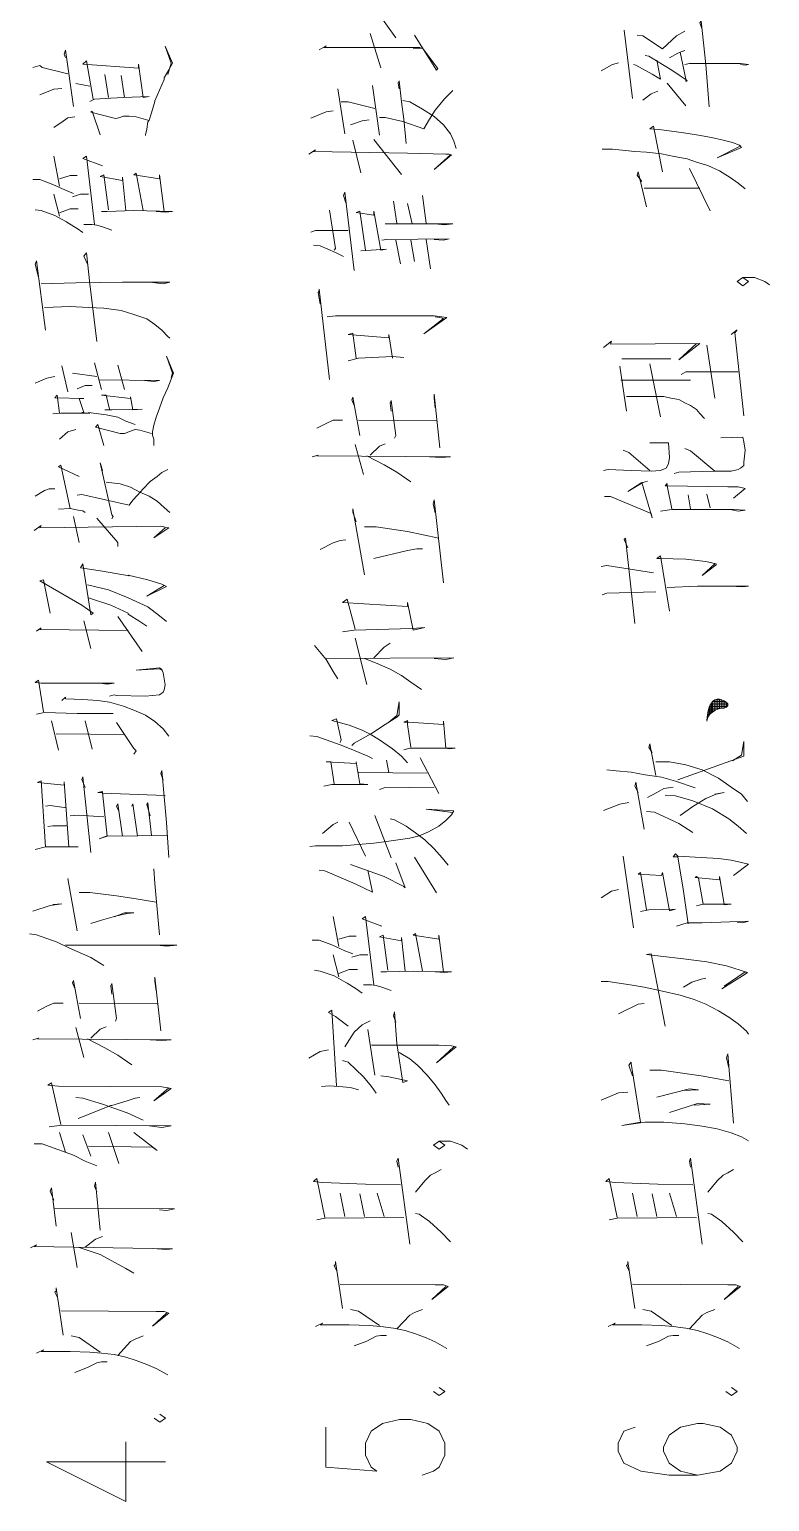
# Model space of a CAD drawing. Header units: millimetres. Extents: x 805 to 6044844, y 120 to 7887884.
# Drawn here: x 6026974 to 6031488, y 7825991 to 7834964 of the extents above; entities that cross this region are included whole.
import ezdxf

# ---------------------------------------------------------------- set-up
doc = ezdxf.new("R2010")
doc.units = ezdxf.units.MM

msp = doc.modelspace()

# ---------------------------------------------------------------- linework, layer by layer
at = {"color": 0, "lineweight": 0}
for points in [[(6029208.4, 7834914.1), (6028974.9, 7835241.5), (6028946.5, 7835226.5), (6028988.9, 7835221.6), (6028981.9, 7835226.5), (6029123.6, 7835206.6), (6029258.3, 7835192.1), (6029357.6, 7835166.9), (6029371.5, 7835162.1), (6029286.7, 7835122.4), (6029357.6, 7835162.1)], [(6031119, 7834493.4), (6031098, 7834751), (6031069.6, 7835013.9), (6031062.6, 7835004.3), (6031076.6, 7834964.6)], [(6028740.9, 7834839.5), (6028783.3, 7834864.8), (6028769.4, 7834854.6), (6029357.6, 7834854.6), (6029314.6, 7834849.7), (6029371.5, 7834849.7), (6029463.8, 7834725.8), (6029456.3, 7834715.6), (6029322.2, 7834929.2)], [(6029116.6, 7834730.6), (6029052.7, 7834938.8)], [(6030651.5, 7834542.7), (6030601.6, 7834959.7)], [(6030680, 7834929.7), (6030715.4, 7834924.9), (6030835.6, 7834845.4), (6030920.9, 7834924.9), (6030970.3, 7834954.4)], [(6027243.1, 7834495.5), (6027193.7, 7834837.4), (6027186.7, 7834812.7), (6027193.7, 7834792.8)], [(6027682.6, 7834316.8), (6027682.6, 7834321.6), (6027689.6, 7834356.5), (6027696.6, 7834401.1), (6027704.1, 7834410.7), (6027718, 7834455.8), (6027739.5, 7834525), (6027739.5, 7834529.9), (6027767.4, 7834594.3), (6027795.8, 7834659.2), (6027795.8, 7834668.9), (6027824.3, 7834718.2), (6027845.8, 7834758), (6027802.8, 7834862.6), (6027838.2, 7834758), (6027817.3, 7834688.7)], [(6030729.3, 7834805.7), (6030750.8, 7834800.9), (6030892.5, 7834716.6), (6030941.9, 7834681.7), (6030984.3, 7834652.2), (6030977.3, 7834646.9), (6030977.3, 7834661.9), (6030941.9, 7834825.6), (6030970.3, 7834835.8), (6030927.9, 7834820.7), (6030878, 7834790.7)], [(6026995.1, 7834733.3), (6027037.5, 7834743.5), (6027052, 7834733.3), (6027207.6, 7834693.6)], [(6027342.3, 7834525), (6027370.8, 7834540.1), (6027470.1, 7834544.9), (6027547.9, 7834549.7), (6027704.1, 7834554.6), (6027668.7, 7834549.7), (6027640.2, 7834753.1), (6027640.2, 7834728.4), (6027300, 7834753.1), (6027321.4, 7834773), (6027363.8, 7834540.1)], [(6030459.9, 7834711.3), (6030530.8, 7834751), (6030566.2, 7834761.2)], [(6030658.5, 7834751), (6030672.4, 7834746.1), (6030771.7, 7834691.9), (6030821.6, 7834661.9), (6030800.2, 7834776.2)], [(6030970.3, 7834751), (6030998.8, 7834756.3), (6031310.6, 7834756.3), (6031359.9, 7834751), (6031339, 7834746.1), (6031310.6, 7834751)], [(6027455.6, 7834549.7), (6027434.7, 7834688.7)], [(6027533.9, 7834683.9), (6027554.9, 7834549.7)], [(6029272.3, 7834269.6), (6029258.3, 7834418.2), (6029243.8, 7834522.3), (6029229.9, 7834651.2), (6029222.9, 7834636.1), (6029229.9, 7834601.8)], [(6030977.3, 7834498.2), (6030864, 7834637.2)], [(6027037.5, 7834564.7), (6027122.8, 7834599.6), (6027172.2, 7834604.5)], [(6027257.6, 7834634), (6027342.3, 7834619.5)], [(6028896.6, 7834328.6), (6028854.2, 7834601.8)], [(6029109.1, 7834318.9), (6029066.7, 7834621.6)], [(6029109.1, 7834427.9), (6029144.5, 7834427.9), (6029250.8, 7834403.2), (6029378.5, 7834358.7), (6029413.9, 7834418.2), (6029449.4, 7834472.4), (6029506.2, 7834542.2), (6029555.6, 7834591.6)], [(6030715.4, 7834533.1), (6030764.8, 7834572.8), (6030807.2, 7834587.3)], [(6027406.2, 7834321.6), (6027356.8, 7834465.5), (6027349.3, 7834460.6), (6027498.5, 7834420.9), (6027519.5, 7834425.7), (6027547.9, 7834435.9), (6027583.3, 7834435.9), (6027625.7, 7834430.6), (6027696.6, 7834410.7)], [(6028691, 7834423.1), (6028783.3, 7834462.8), (6028825.7, 7834467.6)], [(6028875.6, 7834522.3), (6028918, 7834522.3), (6029081.2, 7834482.6)], [(6029250.8, 7834532), (6029293.7, 7834522.3), (6029371.5, 7834477.8), (6029442.4, 7834433.3), (6029499.3, 7834383.3), (6029541.7, 7834328.6), (6029562.6, 7834284.1), (6029577.1, 7834239.5)], [(6027122.8, 7834366.2), (6027179.7, 7834405.9), (6027207.6, 7834425.7), (6027250.6, 7834430.6)], [(6028932, 7834383.3), (6029002.8, 7834408), (6029045.8, 7834413.4)], [(6030835.6, 7834096.2), (6030779.2, 7834374.2), (6030757.8, 7834359.2), (6030814.7, 7834354.4), (6030920.9, 7834339.3), (6030991.8, 7834329.7), (6031055.1, 7834319.5), (6031133.5, 7834305), (6031204.3, 7834290), (6031260.7, 7834274.9), (6031303.6, 7834259.9), (6031317.5, 7834245.4), (6031168.9, 7834181), (6031303.6, 7834250.3)], [(6028995.9, 7834090.9), (6028946.5, 7834288.9)], [(6029243.8, 7834080.7), (6029073.7, 7834294.3)], [(6027158.3, 7834009.3), (6027122.8, 7834192.8)], [(6027370.8, 7833775.8), (6027321.4, 7834192.8), (6027300, 7834177.8), (6027420.2, 7834133.3)], [(6028677.1, 7834204.6), (6028719.5, 7834229.9), (6028705.5, 7834219.7), (6029279.2, 7834210), (6029513.2, 7834204.6), (6029534.7, 7834204.6), (6029548.6, 7834199.8), (6029442.4, 7834110.7), (6029541.7, 7834199.8)], [(6030467.4, 7834235.2), (6030530.8, 7834235.2), (6030665.5, 7834220.7), (6030736.3, 7834215.4), (6030828.6, 7834205.7), (6030906.4, 7834190.7), (6030984.3, 7834175.7), (6031041.1, 7834155.8), (6031112, 7834135.9), (6031182.8, 7834101.6), (6031246.7, 7834061.9), (6031296.1, 7834027), (6031339, 7833992.1)], [(6031125.9, 7833858.5), (6030998.8, 7834116.1)], [(6026995.1, 7834049), (6027037.5, 7834049), (6027115.9, 7834018.9), (6027193.7, 7833984.6), (6027243.1, 7833964.7)], [(6027158.3, 7834053.8), (6027222.1, 7834073.7), (6027264.5, 7834073.7)], [(6027455.6, 7833865.5), (6027427.7, 7834078.5), (6027406.2, 7834068.9), (6027540.9, 7834044.2), (6027540.9, 7834063.5), (6027562.4, 7833860.6)], [(6027668.7, 7833860.6), (6027625.7, 7834088.7), (6027611.8, 7834078.5), (6027767.4, 7834053.8), (6027767.4, 7834078.5), (6027795.8, 7833855.3)], [(6030736.3, 7833883.2), (6030686.9, 7834096.2), (6030680, 7834076.4), (6030707.9, 7834037.2)], [(6027158.3, 7833825.7), (6027122.8, 7833959.4)], [(6027236.1, 7833944.9), (6027286, 7833959.4), (6027335.4, 7833959.4)], [(6028953.5, 7833495.7), (6028896.6, 7833971.7), (6028889.6, 7833951.9), (6028904.1, 7833907.3)], [(6029393, 7833783.3), (6029371.5, 7833951.9)], [(6030722.4, 7833997.5), (6031062.6, 7833997.5)], [(6027009.6, 7833865.5), (6027045, 7833860.6), (6027129.8, 7833830.6), (6027200.7, 7833790.9), (6027207.6, 7833786), (6027264.5, 7833751.1), (6027300, 7833726.5)], [(6027158.3, 7833845.6), (6027222.1, 7833870.3), (6027271.5, 7833870.3)], [(6027413.2, 7833855.3), (6027448.6, 7833855.3), (6027611.8, 7833860.6), (6027845.8, 7833855.3), (6027802.8, 7833850.4), (6027746.5, 7833855.3)], [(6028832.7, 7833619.7), (6028840.2, 7833629.3), (6028804.8, 7833862.8)], [(6028995.9, 7833614.8), (6029152, 7833624.5), (6029116.6, 7833619.7), (6029073.7, 7833857.4), (6029073.7, 7833832.7), (6028967.4, 7833847.7), (6028988.9, 7833857.4), (6029024.3, 7833619.7)], [(6029215.4, 7833783.3), (6029194.4, 7833917)], [(6029279.2, 7833902.5), (6029307.7, 7833778.5)], [(6027306.9, 7833775.8), (6027356.8, 7833775.8), (6027384.7, 7833771), (6027420.2, 7833761.3), (6027448.6, 7833751.1), (6027477.1, 7833741.5)], [(6029144.5, 7833778.5), (6029555.6, 7833778.5), (6029506.2, 7833773.1), (6029449.4, 7833778.5)], [(6028691, 7833728.6), (6028719.5, 7833738.8), (6028918, 7833738.8)], [(6029123.6, 7833679.2), (6029152, 7833684.1), (6029534.7, 7833688.9), (6029499.3, 7833679.2), (6029442.4, 7833684.1)], [(6029236.8, 7833535.4), (6029208.4, 7833679.2)], [(6029300.7, 7833679.2), (6029322.2, 7833549.9)], [(6029420.9, 7833505.3), (6029393, 7833684.1)], [(6027384.7, 7833062), (6027342.3, 7833414.1), (6027321.4, 7833602.5), (6027306.9, 7833582.6), (6027328.4, 7833533.2)], [(6028705.5, 7833649.2), (6028747.9, 7833644.3), (6028840.2, 7833604.6), (6028889.6, 7833579.9)], [(6027072.9, 7833131.3), (6027016.6, 7833553.1), (6027009.6, 7833533.2), (6027030.5, 7833453.8)], [(6027045, 7833414.1), (6027257.6, 7833418.9), (6027540.9, 7833423.8), (6027767.4, 7833423.8), (6027831.3, 7833423.8), (6027788.9, 7833414.1), (6027711, 7833423.8)], [(6028804.8, 7832830.7), (6028740.9, 7833381.4), (6028740.9, 7833371.7), (6028734, 7833361.5), (6028747.9, 7833292.3)], [(6031487.7, 7833407.1), (6031459.2, 7833427), (6031395.4, 7833451.7), (6031324.5, 7833451.7), (6031289.1, 7833427), (6031324.5, 7833402.3), (6031359.9, 7833427), (6031324.5, 7833451.7)], [(6027066, 7833270.3), (6027222.1, 7833275.1), (6027335.4, 7833270.3), (6027427.7, 7833264.9), (6027533.9, 7833250.4), (6027611.8, 7833225.7), (6027689.6, 7833200.5), (6027739.5, 7833166.2), (6027781.9, 7833131.3), (6027817.3, 7833091.6), (6027831.3, 7833081.9)], [(6028790.3, 7833212.9), (6028840.2, 7833217.7), (6029357.6, 7833217.7), (6029371.5, 7833217.7), (6029442.4, 7833217.7), (6029520.2, 7833208), (6029378.5, 7833108.7), (6029499.3, 7833202.7), (6029477.8, 7833208), (6029449.4, 7833212.9)], [(6029187.5, 7832960.1), (6029166, 7833103.9), (6029166, 7833084), (6028918, 7833103.9), (6028946.5, 7833113.6), (6028967.4, 7832960.1)], [(6031253.7, 7833104.4), (6031289.1, 7833134), (6031275.1, 7833114.1), (6031331.5, 7832608.5)], [(6030474.4, 7833025), (6030523.8, 7833064.7), (6030516.8, 7833044.9), (6031062.6, 7833049.7), (6030934.9, 7832950.4), (6031041.1, 7833049.7)], [(6031154.4, 7832717.5), (6031105, 7833040)], [(6027413.2, 7832769), (6027370.8, 7832932.7)], [(6027732, 7832427.2), (6027732, 7832466.3), (6027725, 7832491.6), (6027725, 7832511.4), (6027732, 7832551.1), (6027746.5, 7832600.5), (6027767.4, 7832655.2), (6027788.9, 7832719.6), (6027817.3, 7832779.2), (6027838.2, 7832833.4), (6027852.7, 7832868.3), (6027810.3, 7832972.4), (6027845.8, 7832868.3), (6027838.2, 7832843.6)], [(6028918, 7832945), (6028981.9, 7832960.1), (6029187.5, 7832969.7), (6029258.3, 7832964.9)], [(6030587.7, 7832955.8), (6030885.5, 7832955.8)], [(6027009.6, 7832808.7), (6027080.4, 7832838.8), (6027129.8, 7832848.4)], [(6027207.6, 7832754.5), (6027172.2, 7832912.8)], [(6027236.1, 7832868.3), (6027384.7, 7832848.4)], [(6027554.9, 7832769), (6027512.5, 7832918.2)], [(6030616.1, 7832638.1), (6030573.7, 7832911.2)], [(6030821.6, 7832603.2), (6030757.8, 7832925.7)], [(6030948.8, 7832861.3), (6030977.3, 7832876.4), (6031296.1, 7832876.4)], [(6027264.5, 7832773.8), (6027313.9, 7832793.7), (6027356.8, 7832793.7)], [(6027399.2, 7832828.6), (6027767.4, 7832823.8), (6027732, 7832818.9), (6027675.6, 7832823.8)], [(6030580.7, 7832826.4), (6031005.7, 7832826.4)], [(6027158.3, 7832625.2), (6027144.3, 7832734.7), (6027129.8, 7832719.6), (6027306.9, 7832714.8), (6027278.5, 7832714.8), (6027306.9, 7832630), (6027293, 7832630)], [(6027434.7, 7832645), (6027477.1, 7832645), (6027661.1, 7832649.9), (6027604.8, 7832645), (6027590.3, 7832724.5), (6027590.3, 7832714.8), (6027413.2, 7832734.7), (6027441.6, 7832734.7), (6027463.1, 7832649.9)], [(6028988.9, 7832488.3), (6028946.5, 7832721.8), (6028939.5, 7832706.8), (6028953.5, 7832671.9)], [(6029201.4, 7832473.8), (6029208.4, 7832488.3), (6029179.9, 7832701.9), (6029173, 7832686.9), (6029179.9, 7832637.5)], [(6029477.8, 7832414.3), (6029442.4, 7832741.6), (6029442.4, 7832717), (6029449.4, 7832657.4)], [(6030616.1, 7832727.7), (6030793.2, 7832727.7), (6030842.6, 7832727.7), (6030885.5, 7832717.5), (6030934.9, 7832707.8), (6030970.3, 7832688), (6031005.7, 7832672.9), (6031041.1, 7832648.3), (6031062.6, 7832623), (6031090.5, 7832593.5)], [(6027115.9, 7832620.4), (6027165.2, 7832625.2), (6027342.3, 7832625.2), (6027335.4, 7832630), (6027441.6, 7832615.5), (6027512.5, 7832600.5), (6027562.4, 7832575.8), (6027618.7, 7832556)], [(6028726.4, 7832533.4), (6028783.3, 7832562.9), (6028825.7, 7832582.8), (6028882.6, 7832582.8)], [(6028981.9, 7832582.8), (6029456.3, 7832578)], [(6027158.3, 7832466.3), (6027207.6, 7832511.4), (6027257.6, 7832525.9)], [(6027427.7, 7832427.2), (6027392.3, 7832556), (6027377.8, 7832540.9), (6027527, 7832501.2), (6027554.9, 7832501.2), (6027590.3, 7832516.2), (6027618.7, 7832525.9), (6027647.2, 7832521.1), (6027718, 7832501.2)], [(6029010.4, 7832250.6), (6028960.4, 7832434.1)], [(6029052.7, 7832369.7), (6029109.1, 7832423.9), (6029144.5, 7832439)], [(6030474.4, 7832275.8), (6030502.9, 7832281.2), (6030644.5, 7832275.8), (6030764.8, 7832271), (6030821.6, 7832275.8), (6030857.1, 7832290.8), (6030871, 7832315.5), (6030878, 7832355.2), (6030871, 7832444.9), (6030757.8, 7832444.9)], [(6030594.6, 7832400.3), (6030630.1, 7832385.3), (6030757.8, 7832275.8)], [(6030906.4, 7832256.5), (6030934.9, 7832266.1), (6031147.4, 7832271), (6031253.7, 7832271), (6031296.1, 7832281.2), (6031310.6, 7832290.8), (6031331.5, 7832305.9), (6031331.5, 7832325.7), (6031339, 7832400.3), (6031331.5, 7832449.7), (6031324.5, 7832479.2), (6031189.8, 7832474.4)], [(6030970.3, 7832410), (6031005.7, 7832394.9), (6031154.4, 7832271)], [(6027222.1, 7832045), (6027165.2, 7832308), (6027151.3, 7832297.8), (6027278.5, 7832238.2)], [(6027477.1, 7831980.6), (6027484, 7831995.1), (6027477.1, 7832005.3), (6027406.2, 7832322.5), (6027413.2, 7832297.8), (6027420.2, 7832273.1)], [(6028698.5, 7832359.5), (6028734, 7832369.7), (6028726.4, 7832364.4), (6029541.7, 7832359.5), (6029484.8, 7832354.7), (6029413.9, 7832359.5)], [(6029031.3, 7832364.4), (6029137.5, 7832310.2), (6029215.4, 7832265.6), (6029300.7, 7832206)], [(6027264.5, 7832124.5), (6027293, 7832129.3), (6027583.3, 7832064.9), (6027604.8, 7832094.4), (6027633.2, 7832124.5), (6027668.7, 7832164.2), (6027711, 7832208.7), (6027753.4, 7832238.2), (6027781.9, 7832263.5), (6027817.3, 7832282.8)], [(6027009.6, 7832119.1), (6027066, 7832154), (6027094.4, 7832164.2), (6027129.8, 7832164.2)], [(6027441.6, 7832203.9), (6027527, 7832193.7), (6027590.3, 7832173.8), (6027647.2, 7832144.3), (6027704.1, 7832119.1), (6027753.4, 7832089.6), (6027795.8, 7832049.9), (6027831.3, 7832020.3)], [(6030481.4, 7832117.5), (6030516.8, 7832117.5), (6030764.8, 7832013.4), (6030771.7, 7831988.1), (6030707.9, 7832201.7), (6030623.1, 7832147), (6030715.4, 7832201.7), (6030743.8, 7832211.4)], [(6030892.5, 7832042.9), (6030864, 7832181.9), (6030850.1, 7832181.9), (6030864, 7832196.9), (6030864, 7832181.9), (6031232.7, 7832177.1), (6031296.1, 7832177.1), (6031339, 7832166.9), (6031268.2, 7832107.3)], [(6031005.7, 7832042.9), (6030991.8, 7832127.1)], [(6031125.9, 7832047.7), (6031105, 7832132)], [(6027151.3, 7832040.2), (6027222.1, 7832045), (6027271.5, 7832034.8), (6027300, 7832030), (6027313.9, 7832020.3)], [(6029017.3, 7831640.4), (6028946.5, 7832042.4), (6028946.5, 7832022.5), (6028967.4, 7831962.9)], [(6029499.3, 7831591), (6029442.4, 7832096.6), (6029435.4, 7832071.9), (6029449.4, 7832017.1)], [(6030821.6, 7832027.9), (6030892.5, 7832038.1), (6031268.2, 7832038.1), (6031339, 7832033.2), (6031296.1, 7832027.9), (6031246.7, 7832038.1)], [(6027278.5, 7831836.8), (6027243.1, 7831995.1)], [(6027512.5, 7831811.6), (6027512.5, 7831836.8), (6027384.7, 7831985.5)], [(6027002.1, 7831910.9), (6027045, 7831940.9), (6027037.5, 7831925.9), (6027774.9, 7831936.1), (6027802.8, 7831930.7), (6027824.3, 7831925.9), (6027732, 7831866.3), (6027802.8, 7831925.9)], [(6029017.3, 7831932.9), (6029088.2, 7831932.9), (6029279.2, 7831903.4), (6029470.8, 7831863.6)], [(6030623.1, 7831804.6), (6030601.6, 7831854.5), (6030609.1, 7831864.2), (6030665.5, 7831343.6)], [(6028747.9, 7831794.4), (6028825.7, 7831834.1), (6028868.7, 7831848.6), (6028904.1, 7831853.4)], [(6029073.7, 7831739.7), (6029279.2, 7831789), (6029336.1, 7831799.2), (6029371.5, 7831799.2)], [(6027101.4, 7831405.3), (6027059, 7831608.7), (6027037.5, 7831603.3), (6027293, 7831454.7), (6027363.8, 7831405.3), (6027349.3, 7831395.1), (6027300, 7831707.5), (6027286, 7831682.8), (6027420.2, 7831662.9), (6027583.3, 7831633.4), (6027576.3, 7831638.2), (6027696.6, 7831608.7), (6027781.9, 7831583.5), (6027810.3, 7831569), (6027689.6, 7831509.4), (6027795.8, 7831573.8)], [(6030459.9, 7831690.8), (6030495.3, 7831695.7), (6030779.2, 7831651.1)], [(6030878, 7831418.2), (6030821.6, 7831755.2), (6030800.2, 7831740.2), (6030821.6, 7831740.2), (6030977.3, 7831735.4), (6031098, 7831720.3), (6031161.9, 7831705.9), (6031161.9, 7831700.5), (6031076.6, 7831636.1), (6031154.4, 7831705.9)], [(6027328.4, 7831578.7), (6027455.6, 7831549.1), (6027576.3, 7831499.2), (6027696.6, 7831445), (6027767.4, 7831390.3), (6027810.3, 7831355.4)], [(6027335.4, 7831499.2), (6027470.1, 7831454.7), (6027576.3, 7831405.3), (6027576.3, 7831399.9), (6027647.2, 7831355.4), (6027689.6, 7831325.9)], [(6030467.4, 7831516.9), (6030495.3, 7831527.1), (6030793.2, 7831536.8)], [(6030864, 7831562), (6031048.1, 7831571.7), (6031197.3, 7831571.7), (6031324.5, 7831571.7), (6031359.9, 7831571.7), (6031324.5, 7831566.9), (6031246.7, 7831571.7)], [(6028882.6, 7831293.1), (6028953.5, 7831303.3), (6029307.7, 7831313), (6029385.5, 7831317.8), (6029314.6, 7831303.3), (6029279.2, 7831471.9), (6029279.2, 7831447.2), (6028882.6, 7831471.9), (6028911.1, 7831491.7), (6028960.4, 7831308.2)], [(6027349.3, 7831191.7), (6027306.9, 7831360.2)], [(6027661.1, 7831171.9), (6027512.5, 7831385.5)], [(6027016.6, 7831295.8), (6027045, 7831315.7), (6027037.5, 7831306), (6027576.3, 7831301.2)], [(6028960.4, 7831253.4), (6029031.3, 7830970.6)], [(6028712.5, 7831208.9), (6028783.3, 7831124.6), (6028832.7, 7831040.4), (6028854.2, 7831005.5)], [(6029073.7, 7831134.3), (6029137.5, 7831198.7), (6029173, 7831223.9)], [(6027463.1, 7830899.2), (6027491, 7830908.9), (6027505.5, 7830904.1), (6027682.6, 7830899.2), (6027725, 7830904.1), (6027767.4, 7830908.9), (6027788.9, 7830923.9), (6027795.8, 7830938.9), (6027802.8, 7830968.5), (6027788.9, 7831043.1), (6027781.9, 7831062.9), (6027767.4, 7831072.6), (6027625.7, 7831058.1), (6027767.4, 7831067.7), (6027781.9, 7831058.1)], [(6028783.3, 7831129.5), (6029562.6, 7831134.3), (6029513.2, 7831124.6), (6029442.4, 7831129.5)], [(6029017.3, 7831129.5), (6029095.1, 7831099.9), (6029173, 7831065.1), (6029243.8, 7831025.3), (6029300.7, 7830985.6), (6029364.6, 7830941.1)], [(6027059, 7830804.8), (6027030.5, 7830998.5), (6027009.6, 7830983.5), (6027045, 7830978.7), (6027399.2, 7830978.7), (6027491, 7830978.7), (6027448.6, 7830973.8), (6027406.2, 7830978.7)], [(6027172.2, 7830874.5), (6027193.7, 7830894.4), (6027193.7, 7830884.2), (6027300, 7830879.4), (6027392.3, 7830874.5), (6027463.1, 7830864.3), (6027491, 7830854.7), (6027547.9, 7830839.7), (6027611.8, 7830815), (6027682.6, 7830784.9), (6027739.5, 7830745.2), (6027788.9, 7830700.7), (6027824.3, 7830656.1)], [(6031105, 7830753.2), (6031112, 7830803.2), (6031119, 7830832.7), (6031125.9, 7830847.7), (6031133.5, 7830857.4), (6031140.4, 7830867.6), (6031154.4, 7830877.2), (6031168.9, 7830882), (6031182.8, 7830882), (6031211.3, 7830872.4), (6031225.2, 7830862.2), (6031232.7, 7830852.5), (6031232.7, 7830842.3), (6031225.2, 7830832.7), (6031211.3, 7830827.8), (6031197.3, 7830827.8), (6031175.9, 7830822.5), (6031154.4, 7830812.8), (6031125.9, 7830793), (6031112, 7830773.1), (6031105, 7830748.4)], [(6031154.4, 7830877.2), (6031197.3, 7830877.2)], [(6031154.4, 7830877.2), (6031154.4, 7830812.8)], [(6031168.9, 7830822.5), (6031168.9, 7830882)], [(6031182.8, 7830882), (6031182.8, 7830827.8)], [(6031197.3, 7830827.8), (6031197.3, 7830877.2)], [(6031211.3, 7830872.4), (6031211.3, 7830827.8)], [(6027016.6, 7830790.3), (6027066, 7830799.9), (6027264.5, 7830795.1), (6027484, 7830795.1), (6027448.6, 7830795.1), (6027392.3, 7830795.1)], [(6028939.5, 7830598.7), (6028953.5, 7830613.7), (6029059.7, 7830673.3), (6029144.5, 7830727.5), (6029215.4, 7830772.6), (6029229.9, 7830787.1), (6029229.9, 7830866.5), (6029215.4, 7830782.2), (6029166, 7830742.5)], [(6031112, 7830797.8), (6031133.5, 7830797.8)], [(6031112, 7830773.1), (6031112, 7830797.8)], [(6031119, 7830788.1), (6031112, 7830788.1)], [(6031211.3, 7830827.8), (6031119, 7830827.8)], [(6031119, 7830827.8), (6031119, 7830788.1)], [(6031119, 7830817.6), (6031161.9, 7830817.6)], [(6031147.4, 7830808), (6031119, 7830808)], [(6031232.7, 7830847.7), (6031125.9, 7830847.7)], [(6031125.9, 7830793), (6031125.9, 7830847.7)], [(6031125.9, 7830837.5), (6031225.2, 7830837.5)], [(6031133.5, 7830857.4), (6031225.2, 7830857.4)], [(6031133.5, 7830857.4), (6031133.5, 7830797.8)], [(6031218.3, 7830867.6), (6031140.4, 7830867.6)], [(6031140.4, 7830808), (6031140.4, 7830862.2)], [(6031225.2, 7830832.7), (6031225.2, 7830862.2)], [(6027108.9, 7830750.6), (6027151.3, 7830571.8)], [(6027356.8, 7830576.7), (6027313.9, 7830750.6)], [(6027611.8, 7830547.2), (6027625.7, 7830567), (6027611.8, 7830581.5), (6027505.5, 7830740.4)], [(6028868.7, 7830618.5), (6028875.6, 7830633.6), (6028847.2, 7830762.4), (6028818.8, 7830752.7), (6028925, 7830722.7), (6029002.8, 7830693.1), (6029052.7, 7830668.4), (6029109.1, 7830633.6), (6029187.5, 7830578.8), (6029243.8, 7830534.3), (6029279.2, 7830494.6)], [(6029258.3, 7830574), (6029293.7, 7830583.7), (6029570.1, 7830583.7), (6029534.7, 7830578.8), (6029513.2, 7830583.7), (6029499.3, 7830747.3), (6029499.3, 7830727.5), (6029286.7, 7830742.5), (6029258.3, 7830742.5), (6029279.2, 7830752.7), (6029279.2, 7830727.5), (6029300.7, 7830589)], [(6027136.8, 7830671.1), (6027554.9, 7830665.8)], [(6028684, 7830658.3), (6028726.4, 7830653.4), (6028868.7, 7830603.5), (6028946.5, 7830574), (6029038.3, 7830534.3), (6029066.7, 7830519.3)], [(6030793.2, 7830416.2), (6030757.8, 7830609.4), (6030750.8, 7830589.6), (6030771.7, 7830554.7)], [(6030927.9, 7830391), (6031331.5, 7830534.8), (6031331.5, 7830624.4), (6031317.5, 7830540.2), (6031260.7, 7830505.3)], [(6029166, 7830435), (6029152, 7830509.6)], [(6029470.8, 7830306.2), (6029357.6, 7830524.6)], [(6027788.9, 7830388.3), (6027774.9, 7830428), (6027781.9, 7830447.9), (6027810.3, 7830130.2), (6027824.3, 7829917.1)], [(6028769.4, 7830350.7), (6028818.8, 7830360.9), (6028882.6, 7830360.9), (6028981.9, 7830360.9), (6029038.3, 7830360.9), (6028988.9, 7830365.8), (6028967.4, 7830499.4), (6028967.4, 7830489.7), (6028783.3, 7830499.4), (6028797.3, 7830499.4), (6028811.8, 7830499.4), (6028832.7, 7830365.8)], [(6028981.9, 7830435), (6029400, 7830430.2)], [(6031034.2, 7830341.6), (6030913.4, 7830381.3), (6030828.6, 7830406), (6030729.3, 7830421), (6030644.5, 7830436.1), (6030552.2, 7830445.7), (6030495.3, 7830450.6)], [(6030793.2, 7830500.5), (6030878, 7830500.5), (6030977.3, 7830480.6), (6031076.6, 7830450.6), (6031175.9, 7830401.2), (6031253.7, 7830346.4), (6031317.5, 7830301.9), (6031353, 7830257.4)], [(6027009.6, 7829966.5), (6027072.9, 7829981.5), (6027222.1, 7829981.5), (6027229.1, 7829981.5), (6027271.5, 7829981.5), (6027229.1, 7829981.5), (6027215.2, 7829981.5), (6027186.7, 7830378.1), (6027186.7, 7830358.2), (6027023.6, 7830373.3), (6027045, 7830383.5), (6027072.9, 7829981.5)], [(6027349.3, 7829946.6), (6027300, 7830408.2), (6027293, 7830393.1), (6027313.9, 7830343.8)], [(6029109.1, 7830330.9), (6029137.5, 7830341.1), (6029442.4, 7830345.9)], [(6030722.4, 7830088.8), (6030672.4, 7830376.5), (6030665.5, 7830351.3), (6030686.9, 7830312.1)], [(6030743.8, 7830282), (6030800.2, 7830312.1), (6030842.6, 7830336.8), (6030899.5, 7830346.4)], [(6027817.3, 7830050.7), (6027441.6, 7830045.9), (6027399.2, 7830030.9), (6027448.6, 7830045.9), (6027420.2, 7830313.7), (6027392.3, 7830313.7), (6027420.2, 7830319.1), (6027420.2, 7830308.9), (6027802.8, 7830293.8)], [(6027540.9, 7830045.9), (6027512.5, 7830244.5), (6027505.5, 7830229.4), (6027519.5, 7830199.9)], [(6027633.2, 7830045.9), (6027604.8, 7830244.5), (6027597.8, 7830229.4)], [(6027718, 7830050.7), (6027696.6, 7830249.3), (6027689.6, 7830239.6), (6027711, 7830169.9)], [(6030630.1, 7830252.5), (6030573.7, 7830242.3), (6030474.4, 7830202.6)], [(6030850.1, 7830297.1), (6030913.4, 7830292.2), (6031019.7, 7830262.2), (6031140.4, 7830212.8), (6031239.7, 7830153.2), (6031296.1, 7830108.7), (6031346, 7830063.6)], [(6030941.9, 7830173.1), (6031019.7, 7830227.3), (6031098, 7830277.2), (6031161.9, 7830301.9), (6031211.3, 7830312.1), (6031154.4, 7830301.9)], [(6027072.9, 7830229.4), (6027101.4, 7830234.3), (6027200.7, 7830219.8)], [(6027222.1, 7830169.9), (6027271.5, 7830174.7), (6027427.7, 7830165)], [(6028684, 7829983.6), (6028719.5, 7829988.5), (6028882.6, 7829988.5), (6029002.8, 7829998.7), (6029073.7, 7830003.5), (6029152, 7830013.7), (6029222.9, 7830023.4), (6029293.7, 7830033.6), (6029350.1, 7830048), (6029407, 7830072.7), (6029470.8, 7830107.6), (6029513.2, 7830142.5), (6029548.6, 7830177.4), (6029562.6, 7830202.1), (6029393, 7830211.7), (6029555.6, 7830191.9)], [(6029179.9, 7829914.4), (6029081.2, 7830172)], [(6029173, 7830152.2), (6029201.4, 7830147.3), (6029272.3, 7830107.6), (6029329.1, 7830067.9), (6029385.5, 7830023.4), (6029442.4, 7829968.6), (6029491.8, 7829914.4), (6029527.2, 7829869.9)], [(6030736.3, 7830197.8), (6030786.2, 7830193), (6030934.9, 7830123.2), (6031019.7, 7830069)], [(6027087.4, 7830105.5), (6027115.9, 7830110.3), (6027200.7, 7830110.3)], [(6028854.2, 7830132.3), (6028825.7, 7830117.8), (6028761.9, 7830063.1)], [(6029024.3, 7829924.1), (6028925, 7830132.3)], [(6028932, 7829874.7), (6029137.5, 7829800.1), (6029258.3, 7829740.5), (6029265.3, 7829730.9), (6029208.4, 7829884.4)], [(6029456.3, 7829700.8), (6029322.2, 7829919.2)], [(6030658.5, 7829488.3), (6030594.6, 7829925.1)], [(6030991.8, 7829513), (6030963.3, 7829711.5), (6030927.9, 7829919.8), (6030899.5, 7829919.8), (6030913.4, 7829939.6), (6030927.9, 7829925.1), (6031175.9, 7829910.1), (6031253.7, 7829899.9), (6031317.5, 7829885.4), (6031359.9, 7829875.2), (6031268.2, 7829806)], [(6027767.4, 7829445.9), (6027739.5, 7829758.2), (6027732, 7829847.3)], [(6028740.9, 7829839.8), (6028776.4, 7829835), (6028960.4, 7829755.6), (6029066.7, 7829706.2), (6029038.3, 7829839.8)], [(6030700.9, 7829587.6), (6030750.8, 7829597.8), (6030913.4, 7829602.6), (6030878, 7829592.4), (6030835.6, 7829825.9), (6030828.6, 7829806), (6030686.9, 7829815.7), (6030700.9, 7829825.9), (6030736.3, 7829597.8)], [(6031041.1, 7829622.5), (6031083.5, 7829632.1), (6031253.7, 7829632.1), (6031211.3, 7829627.3), (6031211.3, 7829632.1), (6031182.8, 7829801.2), (6031182.8, 7829781.3), (6031034.2, 7829795.8), (6031041.1, 7829801.2), (6031055.1, 7829791), (6031083.5, 7829632.1)], [(6027264.5, 7829470.6), (6027207.6, 7829788.3)], [(6027278.5, 7829703.5), (6027342.3, 7829703.5), (6027505.5, 7829683.6), (6027625.7, 7829664.3), (6027746.5, 7829644.5)], [(6030459.9, 7829671.8), (6030523.8, 7829711.5), (6030566.2, 7829721.7)], [(6026995.1, 7829589.7), (6027101.4, 7829624.6), (6027172.2, 7829634.3), (6027115.9, 7829629.4)], [(6027349.3, 7829515.1), (6027413.2, 7829535), (6027498.5, 7829559.7), (6027569.4, 7829574.7), (6027611.8, 7829579.5), (6027554.9, 7829579.5), (6027491, 7829554.8)], [(6028861.2, 7829373.4), (6028825.7, 7829557)], [(6029073.7, 7829140.5), (6029024.3, 7829557), (6029002.8, 7829542.5), (6029123.6, 7829497.4)], [(6031289.1, 7829523.2), (6031324.5, 7829518.3), (6031359.9, 7829528), (6031076.6, 7829518.3), (6030984.3, 7829518.3), (6030920.9, 7829498.5)], [(6026974.2, 7829450.7), (6027016.6, 7829445.9), (6027144.3, 7829401.3), (6027215.2, 7829366.5), (6027349.3, 7829306.9), (6027427.7, 7829257.5)], [(6028861.2, 7829418), (6028925, 7829437.8), (6028967.4, 7829437.8)], [(6029159, 7829229.6), (6029130.6, 7829443.2), (6029109.1, 7829433), (6029243.8, 7829408.3), (6029243.8, 7829428.2), (6029265.3, 7829224.8)], [(6029371.5, 7829224.8), (6029329.1, 7829452.9), (6029314.6, 7829443.2), (6029470.8, 7829418), (6029470.8, 7829443.2), (6029499.3, 7829219.9)], [(6027193.7, 7829381.5), (6027873.7, 7829381.5), (6027810.3, 7829376.1), (6027753.4, 7829381.5)], [(6028698.5, 7829413.2), (6028740.9, 7829413.2), (6028818.8, 7829383.6), (6028896.6, 7829348.8), (6028946.5, 7829328.9)], [(6028861.2, 7829189.9), (6028825.7, 7829324.1)], [(6028939.5, 7829309), (6028988.9, 7829324.1), (6029038.3, 7829324.1)], [(6031197.3, 7829116.4), (6031339, 7829205.5), (6031353, 7829215.7), (6031225.2, 7829255.4), (6031105, 7829280.1), (6030963.3, 7829299.9), (6030821.6, 7829314.9), (6030736.3, 7829324.6), (6030764.8, 7829330), (6030850.1, 7828888.3)], [(6027286, 7828935), (6027243.1, 7829167.9), (6027236.1, 7829153.4), (6027250.6, 7829118.5)], [(6027774.9, 7828860.4), (6027739.5, 7829187.7), (6027739.5, 7829163.1), (6027746.5, 7829103.5)], [(6028712.5, 7829229.6), (6028747.9, 7829224.8), (6028832.7, 7829195.3), (6028904.1, 7829155.5), (6028911.1, 7829150.2), (6028967.4, 7829115.8), (6029002.8, 7829090.6)], [(6028861.2, 7829209.8), (6028925, 7829235), (6028974.9, 7829235)], [(6029116.6, 7829219.9), (6029152, 7829219.9), (6029314.6, 7829224.8), (6029548.6, 7829219.9), (6029506.2, 7829215.1), (6029449.4, 7829219.9)], [(6030963.3, 7829126.6), (6031012.7, 7829156.1), (6031069.6, 7829175.9), (6031098, 7829180.8)], [(6031211.3, 7829131.4), (6031339, 7829220.5), (6031339, 7829215.7)], [(6027498.5, 7828919.9), (6027505.5, 7828935), (6027477.1, 7829148), (6027470.1, 7829133.5), (6027477.1, 7829083.6)], [(6029010.4, 7829140.5), (6029059.7, 7829140.5), (6029088.2, 7829135.7), (6029123.6, 7829125.5), (6029152, 7829115.8), (6029179.9, 7829105.6)], [(6030459.9, 7829160.9), (6030502.9, 7829160.9), (6030637, 7829141.1), (6030722.4, 7829126.6), (6030835.6, 7829101.3), (6030941.9, 7829076.7), (6031027.2, 7829052), (6031098, 7829022.5), (6031175.9, 7828982.7), (6031239.7, 7828943), (6031296.1, 7828903.3), (6031346, 7828858.8), (6031359.9, 7828838.9)], [(6027023.6, 7828979.5), (6027080.4, 7829009.6), (6027122.8, 7829028.9), (6027179.7, 7829028.9)], [(6027278.5, 7829028.9), (6027753.4, 7829024.1)], [(6028847.2, 7828525.5), (6028818.8, 7828986.5), (6028797.3, 7828972), (6028840.2, 7828946.8), (6028918, 7828887.7)], [(6030722.4, 7829027.3), (6030686.9, 7829022.5), (6030566.2, 7828962.9)], [(6028896.6, 7828763.2), (6028953.5, 7828852.9), (6029002.8, 7828897.4), (6029052.7, 7828922.1)], [(6029116.6, 7828585.1), (6029166, 7828580.2), (6029279.2, 7828555), (6029250.8, 7828545.3), (6029215.4, 7828783.1), (6029201.4, 7828976.8), (6029194.4, 7828952.1), (6029208.4, 7828912.4)], [(6026995.1, 7828806.2), (6027030.5, 7828815.8), (6027023.6, 7828811), (6027838.2, 7828806.2), (6027781.9, 7828800.8), (6027711, 7828806.2)], [(6027306.9, 7828696.7), (6027257.6, 7828880.2)], [(6027328.4, 7828811), (6027434.7, 7828756.3), (6027512.5, 7828711.7), (6027597.8, 7828652.1)], [(6027349.3, 7828815.8), (6027406.2, 7828870.6), (6027441.6, 7828885.1)], [(6029081.2, 7828589.9), (6029038.3, 7828867.9)], [(6028677.1, 7828694), (6028747.9, 7828733.7), (6028797.3, 7828743.9)], [(6029059.7, 7828773.4), (6029470.8, 7828773.4), (6029548.6, 7828768.6), (6029577.1, 7828763.2), (6029456.3, 7828664.5), (6029562.6, 7828763.2)], [(6029229.9, 7828728.9), (6029293.7, 7828689.2), (6029343.1, 7828649.5), (6029400, 7828589.9), (6029449.4, 7828530.3), (6029484.8, 7828480.9), (6029513.2, 7828435.9), (6029534.7, 7828406.3)], [(6031268.2, 7828297.9), (6031232.7, 7828719.8), (6031225.2, 7828695.1), (6031239.7, 7828635.5)], [(6028882.6, 7828679), (6028918, 7828669.3), (6029010.4, 7828580.2), (6029059.7, 7828520.7), (6029088.2, 7828480.9)], [(6030651.5, 7828585.6), (6030630.1, 7828650), (6030644.5, 7828669.9), (6030644.5, 7828660.2), (6030700.9, 7828302.8), (6030587.7, 7828282.9), (6030729.3, 7828302.8), (6030842.6, 7828302.8), (6030970.3, 7828293.1), (6031076.6, 7828278.1), (6031168.9, 7828263), (6031253.7, 7828238.4), (6031317.5, 7828213.7), (6031359.9, 7828189)], [(6027165.2, 7828289.9), (6027108.9, 7828543.2), (6027087.4, 7828528.2), (6027151.3, 7828523.3), (6027781.9, 7828518.5), (6027817.3, 7828513.1), (6027838.2, 7828508.3), (6027732, 7828433.7), (6027824.3, 7828513.1)], [(6030757.8, 7828620.5), (6030828.6, 7828620.5), (6031069.6, 7828585.6), (6031239.7, 7828556.1)], [(6027257.6, 7828453.6), (6027300, 7828448.7), (6027420.2, 7828413.9), (6027569.4, 7828359.7), (6027668.7, 7828315.1)], [(6027271.5, 7828324.8), (6027470.1, 7828404.2), (6027477.1, 7828404.2), (6027569.4, 7828433.7), (6027618.7, 7828448.7), (6027647.2, 7828453.6)], [(6028754.9, 7828520.7), (6028804.8, 7828525.5), (6028861.2, 7828520.7), (6028932, 7828515.3), (6028981.9, 7828500.8)], [(6030459.9, 7828436.9), (6030566.2, 7828481.5), (6030623.1, 7828486.3)], [(6030800.2, 7828456.8), (6030998.8, 7828506.2), (6031055.1, 7828501.3), (6030956.4, 7828496.5)], [(6030878, 7828362.3), (6031048.1, 7828417.1), (6031125.9, 7828412.2), (6031027.2, 7828406.9)], [(6027094.4, 7828275.4), (6027172.2, 7828285.1), (6027838.2, 7828280.2), (6027781.9, 7828270), (6027704.1, 7828280.2)], [(6027193.7, 7828121.4), (6027158.3, 7828240.5)], [(6027300, 7828225.5), (6027349.3, 7828096.7)], [(6027335.4, 7828156.2), (6027725, 7828151.4), (6027753.4, 7828131.6), (6027611.8, 7828240.5)], [(6027455.6, 7828240.5), (6027519.5, 7828052.1)], [(6029473, 7828187.9), (6029507.9, 7828163.8), (6029473, 7828139.1), (6029438.6, 7828163.8), (6029473, 7828187.9), (6029542.2, 7828187.9), (6029611.4, 7828163.8), (6029646.3, 7828139.1)], [(6027002.1, 7828171.3), (6027052, 7828171.3), (6027243.1, 7828101.5), (6027313.9, 7828066.6), (6027384.7, 7828037.1)], [(6029293.7, 7827558.9), (6029222.9, 7828084.9), (6029215.4, 7828065), (6029222.9, 7828030.1)], [(6029329.1, 7827876.6), (6029385.5, 7827945.9), (6029420.9, 7827980.8), (6029449.4, 7827995.2), (6029484.8, 7828015.1)], [(6031076.6, 7827558.9), (6031005.7, 7828084.9), (6030998.8, 7828065), (6031005.7, 7828030.1)], [(6031112, 7827876.6), (6031168.9, 7827945.9), (6031204.3, 7827980.8), (6031232.7, 7827995.2), (6031268.2, 7828015.1)], [(6027406.2, 7827645.3), (6027377.8, 7827937.8), (6027370.8, 7827913.1), (6027384.7, 7827878.2)], [(6028776.4, 7827722.6), (6028726.4, 7827960.9), (6028705.5, 7827941), (6028761.9, 7827935.7), (6029024.3, 7827926), (6029236.8, 7827921.2)], [(6030559.2, 7827722.6), (6030509.8, 7827960.9), (6030488.4, 7827941), (6030545.3, 7827935.7), (6030807.2, 7827926), (6031019.7, 7827921.2)], [(6027136.8, 7827670), (6027108.9, 7827902.9), (6027101.4, 7827883.6), (6027122.8, 7827828.9)], [(6028868.7, 7827871.3), (6028896.6, 7827727.4)], [(6029017.3, 7827727.4), (6028988.9, 7827866.4)], [(6029095.1, 7827871.3), (6029137.5, 7827727.4)], [(6030651.5, 7827871.3), (6030680, 7827727.4)], [(6030800.2, 7827727.4), (6030771.7, 7827866.4)], [(6030878, 7827871.3), (6030920.9, 7827727.4)], [(6027129.8, 7827779), (6027859.7, 7827774.1), (6027810.3, 7827764.5), (6027767.4, 7827769.3)], [(6029329.1, 7827747.3), (6029350.1, 7827742.5), (6029413.9, 7827697.9), (6029484.8, 7827633.5), (6029541.7, 7827574)], [(6031112, 7827747.3), (6031133.5, 7827742.5), (6031197.3, 7827697.9), (6031268.2, 7827633.5), (6031324.5, 7827574)], [(6028726.4, 7827707.6), (6028776.4, 7827717.8), (6029258.3, 7827722.6)], [(6030509.8, 7827707.6), (6030559.2, 7827717.8), (6031041.1, 7827722.6)], [(6026981.2, 7827536.4), (6027016.6, 7827556.2), (6027002.1, 7827546), (6027845.8, 7827531), (6027810.3, 7827526.2), (6027753.4, 7827531)], [(6027264.5, 7827417.2), (6027229.1, 7827630.3)], [(6027313.9, 7827541.2), (6027377.8, 7827590.6), (6027420.2, 7827605.6)], [(6027271.5, 7827541.2), (6027406.2, 7827496.7), (6027498.5, 7827446.8), (6027562.4, 7827411.9), (6027611.8, 7827382.4)], [(6028882.6, 7827167.1), (6028840.2, 7827454.8), (6028840.2, 7827435), (6028832.7, 7827430.1), (6028847.2, 7827400.1)], [(6030665.5, 7827167.1), (6030623.1, 7827454.8), (6030623.1, 7827435), (6030616.1, 7827430.1), (6030630.1, 7827400.1)], [(6027179.7, 7827005.6), (6027136.8, 7827293.3), (6027136.8, 7827273.4), (6027129.8, 7827268), (6027144.3, 7827238.5)], [(6028868.7, 7827315.8), (6029449.4, 7827311), (6029499.3, 7827311), (6029527.2, 7827300.8), (6029428.4, 7827221.9), (6029513.2, 7827300.8)], [(6030651.5, 7827315.8), (6031232.7, 7827311), (6031282.1, 7827311), (6031310.6, 7827300.8), (6031211.3, 7827221.9), (6031296.1, 7827300.8)], [(6027165.2, 7827154.3), (6027746.5, 7827149.4), (6027795.8, 7827149.4), (6027824.3, 7827139.2), (6027725, 7827059.8), (6027810.3, 7827139.2)], [(6028932, 7827162.3), (6028981.9, 7827152.1), (6029109.1, 7827063)], [(6029215.4, 7827043.2), (6029293.7, 7827127.4), (6029322.2, 7827142.5), (6029371.5, 7827162.3)], [(6030715.4, 7827162.3), (6030764.8, 7827152.1), (6030892.5, 7827063)], [(6030998.8, 7827043.2), (6031076.6, 7827127.4), (6031105, 7827142.5), (6031154.4, 7827162.3)], [(6028719.5, 7827058.2), (6028761.9, 7827077.5), (6028747.9, 7827067.9), (6028925, 7827067.9), (6029045.8, 7827063), (6029116.6, 7827058.2), (6029194.4, 7827048), (6029265.3, 7827033), (6029329.1, 7827013.1), (6029393, 7826988.4), (6029449.4, 7826963.7), (6029520.2, 7826924)], [(6030502.9, 7827058.2), (6030545.3, 7827077.5), (6030530.8, 7827067.9), (6030707.9, 7827067.9), (6030828.6, 7827063), (6030899.5, 7827058.2), (6030977.3, 7827048), (6031048.1, 7827033), (6031112, 7827013.1), (6031175.9, 7826988.4), (6031232.7, 7826963.7), (6031303.6, 7826924)], [(6027229.1, 7827000.2), (6027278.5, 7826990.6), (6027406.2, 7826901.5)], [(6027512.5, 7826881.6), (6027590.3, 7826965.9), (6027618.7, 7826980.4), (6027668.7, 7827000.2)], [(6028953.5, 7826939.1), (6029031.3, 7826968.6), (6029088.2, 7826998.6), (6029116.6, 7827003.5), (6029152, 7827003.5)], [(6030736.3, 7826939.1), (6030814.7, 7826968.6), (6030871, 7826998.6), (6030899.5, 7827003.5), (6030934.9, 7827003.5)], [(6027016.6, 7826896.1), (6027059, 7826916), (6027045, 7826906.3), (6027222.1, 7826906.3), (6027342.3, 7826901.5), (6027413.2, 7826896.1), (6027491, 7826886.5), (6027562.4, 7826871.4), (6027625.7, 7826851.6), (6027689.6, 7826826.9), (6027746.5, 7826802.2), (6027817.3, 7826762.5)], [(6027250.6, 7826777), (6027328.4, 7826807), (6027384.7, 7826836.6), (6027413.2, 7826841.9), (6027448.6, 7826841.9)], [(6029438.6, 7826661.1), (6029473, 7826636.9), (6029507.9, 7826661.1), (6029473, 7826685.7)], [(6031221.5, 7826661.1), (6031256.4, 7826636.9), (6031290.7, 7826661.1), (6031256.4, 7826685.7)], [(6027735.2, 7826499.5), (6027770.1, 7826475.4), (6027804.4, 7826499.5), (6027770.1, 7826523.7)], [(6028780.7, 7826443.2), (6028780.7, 7826201.1), (6029092.5, 7826177), (6029057.6, 7826201.1), (6029023.2, 7826273.6), (6029023.2, 7826346.6), (6029057.6, 7826419), (6029126.8, 7826467.3), (6029230.9, 7826491.5), (6029300.2, 7826491.5), (6029403.7, 7826467.3), (6029473, 7826419), (6029507.9, 7826346.6), (6029507.9, 7826273.6), (6029473, 7826201.1), (6029438.6, 7826177), (6029369.4, 7826152.3)], [(6030667.6, 7826443.2), (6030598.4, 7826419), (6030564, 7826346.6), (6030564, 7826297.7), (6030598.4, 7826225.3), (6030702.5, 7826177), (6030875.3, 7826152.3), (6031048.7, 7826152.3), (6031187.1, 7826177), (6031256.4, 7826225.3), (6031290.7, 7826297.7), (6031290.7, 7826321.9), (6031256.4, 7826394.9), (6031187.1, 7826443.2), (6031083, 7826467.3), (6031048.7, 7826467.3), (6030944.5, 7826443.2), (6030875.3, 7826394.9), (6030841, 7826321.9), (6030841, 7826297.7), (6030875.3, 7826225.3), (6030944.5, 7826177), (6031048.7, 7826152.3)], [(6027077.8, 7826233.3), (6027562.4, 7825990.7), (6027562.4, 7826354.1)], [(6027077.8, 7826233.3), (6027804.4, 7826233.3)]]:
    msp.add_lwpolyline(points, dxfattribs=at)

doc.saveas('drawing.dxf')
